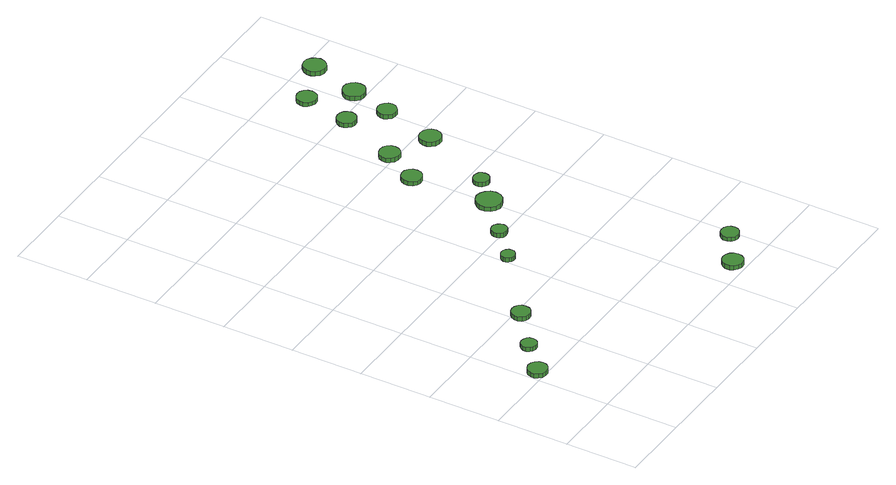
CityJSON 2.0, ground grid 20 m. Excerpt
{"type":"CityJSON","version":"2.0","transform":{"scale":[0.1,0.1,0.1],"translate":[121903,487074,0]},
"CityObjects":{
"tree1":{"type":"SolitaryVegetationObject","attributes":{"function":"something"},"geometry":[{"type":"MultiSurface","lod":"1","boundaries":[[[0,1,2,3,4,5,6,7,8,9,10,11,12,13,14]],[[15,16,17,18,19,20,21,22,23,24,25,26,27,28,29]],[[0,29,28,1]],[[1,28,27,2]],[[2,27,26,3]],[[3,26,25,4]],[[4,25,24,5]],[[5,24,23,6]],[[6,23,22,7]],[[7,22,21,8]],[[8,21,20,9]],[[9,20,19,10]],[[10,19,18,11]],[[11,18,17,12]],[[12,17,16,13]],[[13,16,15,14]],[[14,15,29,0]]]}]},
"tree2":{"type":"SolitaryVegetationObject","attributes":{"function":"something"},"geometry":[{"type":"MultiSurface","lod":"1","boundaries":[[[30,31,32,33,34,35,36,37,38,39,40,41,42,43,44]],[[45,46,47,48,49,50,51,52,53,54,55,56,57,58,59]],[[30,59,58,31]],[[31,58,57,32]],[[32,57,56,33]],[[33,56,55,34]],[[34,55,54,35]],[[35,54,53,36]],[[36,53,52,37]],[[37,52,51,38]],[[38,51,50,39]],[[39,50,49,40]],[[40,49,48,41]],[[41,48,47,42]],[[42,47,46,43]],[[43,46,45,44]],[[44,45,59,30]]]}]},
"tree3":{"type":"SolitaryVegetationObject","attributes":{"function":"something"},"geometry":[{"type":"MultiSurface","lod":"1","boundaries":[[[60,61,62,63,64,65,66,67,68,69,70,71,72,73,74]],[[75,76,77,78,79,80,81,82,83,84,85,86,87,88,89]],[[60,89,88,61]],[[61,88,87,62]],[[62,87,86,63]],[[63,86,85,64]],[[64,85,84,65]],[[65,84,83,66]],[[66,83,82,67]],[[67,82,81,68]],[[68,81,80,69]],[[69,80,79,70]],[[70,79,78,71]],[[71,78,77,72]],[[72,77,76,73]],[[73,76,75,74]],[[74,75,89,60]]]}]},
"tree4":{"type":"SolitaryVegetationObject","attributes":{"function":"something"},"geometry":[{"type":"MultiSurface","lod":"1","boundaries":[[[90,91,92,93,94,95,96,97,98,99,100,101,102,103,104]],[[105,106,107,108,109,110,111,112,113,114,115,116,117,118,119]],[[90,119,118,91]],[[91,118,117,92]],[[92,117,116,93]],[[93,116,115,94]],[[94,115,114,95]],[[95,114,113,96]],[[96,113,112,97]],[[97,112,111,98]],[[98,111,110,99]],[[99,110,109,100]],[[100,109,108,101]],[[101,108,107,102]],[[102,107,106,103]],[[103,106,105,104]],[[104,105,119,90]]]}]},
"tree5":{"type":"SolitaryVegetationObject","attributes":{"function":"something"},"geometry":[{"type":"MultiSurface","lod":"1","boundaries":[[[120,121,122,123,124,125,126,127,128,129,130,131,132,133,134]],[[135,136,137,138,139,140,141,142,143,144,145,146,147,148,149]],[[120,149,148,121]],[[121,148,147,122]],[[122,147,146,123]],[[123,146,145,124]],[[124,145,144,125]],[[125,144,143,126]],[[126,143,142,127]],[[127,142,141,128]],[[128,141,140,129]],[[129,140,139,130]],[[130,139,138,131]],[[131,138,137,132]],[[132,137,136,133]],[[133,136,135,134]],[[134,135,149,120]]]}]},
"tree6":{"type":"SolitaryVegetationObject","attributes":{"function":"something"},"geometry":[{"type":"MultiSurface","lod":"1","boundaries":[[[150,151,152,153,154,155,156,157,158,159,160,161,162,163,164]],[[165,166,167,168,169,170,171,172,173,174,175,176,177,178,179]],[[150,179,178,151]],[[151,178,177,152]],[[152,177,176,153]],[[153,176,175,154]],[[154,175,174,155]],[[155,174,173,156]],[[156,173,172,157]],[[157,172,171,158]],[[158,171,170,159]],[[159,170,169,160]],[[160,169,168,161]],[[161,168,167,162]],[[162,167,166,163]],[[163,166,165,164]],[[164,165,179,150]]]}]},
"tree7":{"type":"SolitaryVegetationObject","attributes":{"function":"something"},"geometry":[{"type":"MultiSurface","lod":"1","boundaries":[[[180,181,182,183,184,185,186,187,188,189,190,191,192,193,194]],[[195,196,197,198,199,200,201,202,203,204,205,206,207,208,209]],[[180,209,208,181]],[[181,208,207,182]],[[182,207,206,183]],[[183,206,205,184]],[[184,205,204,185]],[[185,204,203,186]],[[186,203,202,187]],[[187,202,201,188]],[[188,201,200,189]],[[189,200,199,190]],[[190,199,198,191]],[[191,198,197,192]],[[192,197,196,193]],[[193,196,195,194]],[[194,195,209,180]]]}]},
"tree8":{"type":"SolitaryVegetationObject","attributes":{"function":"something"},"geometry":[{"type":"MultiSurface","lod":"1","boundaries":[[[210,211,212,213,214,215,216,217,218,219,220,221,222,223,224]],[[225,226,227,228,229,230,231,232,233,234,235,236,237,238,239]],[[210,239,238,211]],[[211,238,237,212]],[[212,237,236,213]],[[213,236,235,214]],[[214,235,234,215]],[[215,234,233,216]],[[216,233,232,217]],[[217,232,231,218]],[[218,231,230,219]],[[219,230,229,220]],[[220,229,228,221]],[[221,228,227,222]],[[222,227,226,223]],[[223,226,225,224]],[[224,225,239,210]]]}]},
"tree9":{"type":"SolitaryVegetationObject","attributes":{"function":"something"},"geometry":[{"type":"MultiSurface","lod":"1","boundaries":[[[240,241,242,243,244,245,246,247,248,249,250,251,252,253,254]],[[255,256,257,258,259,260,261,262,263,264,265,266,267,268,269]],[[240,269,268,241]],[[241,268,267,242]],[[242,267,266,243]],[[243,266,265,244]],[[244,265,264,245]],[[245,264,263,246]],[[246,263,262,247]],[[247,262,261,248]],[[248,261,260,249]],[[249,260,259,250]],[[250,259,258,251]],[[251,258,257,252]],[[252,257,256,253]],[[253,256,255,254]],[[254,255,269,240]]]}]},
"tree10":{"type":"SolitaryVegetationObject","attributes":{"function":"something"},"geometry":[{"type":"MultiSurface","lod":"1","boundaries":[[[270,271,272,273,274,275,276,277,278,279,280,281,282,283,284]],[[285,286,287,288,289,290,291,292,293,294,295,296,297,298,299]],[[270,299,298,271]],[[271,298,297,272]],[[272,297,296,273]],[[273,296,295,274]],[[274,295,294,275]],[[275,294,293,276]],[[276,293,292,277]],[[277,292,291,278]],[[278,291,290,279]],[[279,290,289,280]],[[280,289,288,281]],[[281,288,287,282]],[[282,287,286,283]],[[283,286,285,284]],[[284,285,299,270]]]}]},
"tree11":{"type":"SolitaryVegetationObject","attributes":{"function":"something"},"geometry":[{"type":"MultiSurface","lod":"1","boundaries":[[[300,301,302,303,304,305,306,307,308,309,310,311,312,313,314]],[[315,316,317,318,319,320,321,322,323,324,325,326,327,328,329]],[[300,329,328,301]],[[301,328,327,302]],[[302,327,326,303]],[[303,326,325,304]],[[304,325,324,305]],[[305,324,323,306]],[[306,323,322,307]],[[307,322,321,308]],[[308,321,320,309]],[[309,320,319,310]],[[310,319,318,311]],[[311,318,317,312]],[[312,317,316,313]],[[313,316,315,314]],[[314,315,329,300]]]}]},
"tree12":{"type":"SolitaryVegetationObject","attributes":{"function":"something"},"geometry":[{"type":"MultiSurface","lod":"1","boundaries":[[[330,331,332,333,334,335,336,337,338,339,340,341,342,343,344]],[[345,346,347,348,349,350,351,352,353,354,355,356,357,358,359]],[[330,359,358,331]],[[331,358,357,332]],[[332,357,356,333]],[[333,356,355,334]],[[334,355,354,335]],[[335,354,353,336]],[[336,353,352,337]],[[337,352,351,338]],[[338,351,350,339]],[[339,350,349,340]],[[340,349,348,341]],[[341,348,347,342]],[[342,347,346,343]],[[343,346,345,344]],[[344,345,359,330]]]}]},
"tree13":{"type":"SolitaryVegetationObject","attributes":{"function":"something"},"geometry":[{"type":"MultiSurface","lod":"1","boundaries":[[[360,361,362,363,364,365,366,367,368,369,370,371,372,373,374]],[[375,376,377,378,379,380,381,382,383,384,385,386,387,388,389]],[[360,389,388,361]],[[361,388,387,362]],[[362,387,386,363]],[[363,386,385,364]],[[364,385,384,365]],[[365,384,383,366]],[[366,383,382,367]],[[367,382,381,368]],[[368,381,380,369]],[[369,380,379,370]],[[370,379,378,371]],[[371,378,377,372]],[[372,377,376,373]],[[373,376,375,374]],[[374,375,389,360]]]}]},
"tree14":{"type":"SolitaryVegetationObject","attributes":{"function":"something"},"geometry":[{"type":"MultiSurface","lod":"1","boundaries":[[[390,391,392,393,394,395,396,397,398,399,400,401,402,403,404]],[[405,406,407,408,409,410,411,412,413,414,415,416,417,418,419]],[[390,419,418,391]],[[391,418,417,392]],[[392,417,416,393]],[[393,416,415,394]],[[394,415,414,395]],[[395,414,413,396]],[[396,413,412,397]],[[397,412,411,398]],[[398,411,410,399]],[[399,410,409,400]],[[400,409,408,401]],[[401,408,407,402]],[[402,407,406,403]],[[403,406,405,404]],[[404,405,419,390]]]}]},
"tree15":{"type":"SolitaryVegetationObject","attributes":{"function":"something"},"geometry":[{"type":"MultiSurface","lod":"1","boundaries":[[[420,421,422,423,424,425,426,427,428,429,430,431,432,433,434]],[[435,436,437,438,439,440,441,442,443,444,445,446,447,448,449]],[[420,449,448,421]],[[421,448,447,422]],[[422,447,446,423]],[[423,446,445,424]],[[424,445,444,425]],[[425,444,443,426]],[[426,443,442,427]],[[427,442,441,428]],[[428,441,440,429]],[[429,440,439,430]],[[430,439,438,431]],[[431,438,437,432]],[[432,437,436,433]],[[433,436,435,434]],[[434,435,449,420]]]}]},
"tree16":{"type":"SolitaryVegetationObject","attributes":{"function":"something"},"geometry":[{"type":"MultiSurface","lod":"1","boundaries":[[[450,451,452,453,454,455,456,457,458,459,460,461,462,463,464]],[[465,466,467,468,469,470,471,472,473,474,475,476,477,478,479]],[[450,479,478,451]],[[451,478,477,452]],[[452,477,476,453]],[[453,476,475,454]],[[454,475,474,455]],[[455,474,473,456]],[[456,473,472,457]],[[457,472,471,458]],[[458,471,470,459]],[[459,470,469,460]],[[460,469,468,461]],[[461,468,467,462]],[[462,467,466,463]],[[463,466,465,464]],[[464,465,479,450]]]}]},
"tree17":{"type":"SolitaryVegetationObject","attributes":{"function":"something"},"geometry":[{"type":"MultiSurface","lod":"1","boundaries":[[[480,481,482,483,484,485,486,487,488,489,490,491,492,493,494]],[[495,496,497,498,499,500,501,502,503,504,505,506,507,508,509]],[[480,509,508,481]],[[481,508,507,482]],[[482,507,506,483]],[[483,506,505,484]],[[484,505,504,485]],[[485,504,503,486]],[[486,503,502,487]],[[487,502,501,488]],[[488,501,500,489]],[[489,500,499,490]],[[490,499,498,491]],[[491,498,497,492]],[[492,497,496,493]],[[493,496,495,494]],[[494,495,509,480]]]}]}
},
"vertices":[
[58,222,15],[56,233,15],[49,242,15],[39,248,15],[28,249,15],[17,245,15],[9,238,15],[4,227,15],[4,216,15],[9,206,15],[17,198,15],[28,195,15],[39,196,15],[49,202,15],[56,211,15],[56,211,2],[49,202,2],[39,196,2],[28,195,2],[17,198,2],[9,206,2],[4,216,2],[4,227,2],[9,238,2],[17,245,2],[28,249,2],[39,248,2],[49,242,2],[56,233,2],[58,222,2],
[135,296,15],[133,305,15],[128,312,15],[120,316,15],[111,317,15],[102,315,15],[96,309,15],[92,300,15],[92,291,15],[96,283,15],[102,277,15],[111,274,15],[120,275,15],[128,280,15],[133,287,15],[133,287,3],[128,280,3],[120,275,3],[111,274,3],[102,277,3],[96,283,3],[92,291,3],[92,300,3],[96,309,3],[102,315,3],[111,317,3],[120,316,3],[128,312,3],[133,305,3],[135,296,3],
[243,381,18],[241,391,18],[235,400,18],[225,405,18],[215,406,18],[204,403,18],[196,396,18],[192,386,18],[192,375,18],[196,365,18],[204,358,18],[215,355,18],[225,356,18],[235,361,18],[241,370,18],[241,370,5],[235,361,5],[225,356,5],[215,355,5],[204,358,5],[196,365,5],[192,375,5],[192,386,5],[196,396,5],[204,403,5],[215,406,5],[225,405,5],[235,400,5],[241,391,5],[243,381,5],
[436,535,17],[434,543,17],[429,550,17],[422,554,17],[414,554,17],[407,552,17],[401,547,17],[397,539,17],[397,531,17],[401,524,17],[407,518,17],[414,516,17],[422,517,17],[429,521,17],[434,527,17],[434,527,4],[429,521,4],[422,517,4],[414,516,4],[407,518,4],[401,524,4],[397,531,4],[397,539,4],[401,547,4],[407,552,4],[414,554,4],[422,554,4],[429,550,4],[434,543,4],[436,535,4],
[522,610,15],[520,619,15],[515,626,15],[507,631,15],[498,632,15],[489,629,15],[483,623,15],[479,615,15],[479,606,15],[483,598,15],[489,592,15],[498,589,15],[507,590,15],[515,594,15],[520,601,15],[520,601,2],[515,594,2],[507,590,2],[498,589,2],[489,592,2],[483,598,2],[479,606,2],[479,615,2],[483,623,2],[489,629,2],[498,632,2],[507,631,2],[515,626,2],[520,619,2],[522,610,2],
[711,37,16],[709,49,16],[702,58,16],[692,64,16],[680,65,16],[669,62,16],[660,54,16],[655,43,16],[655,31,16],[660,20,16],[669,13,16],[680,9,16],[692,10,16],[702,16,16],[709,26,16],[709,26,3],[702,16,3],[692,10,3],[680,9,3],[669,13,3],[660,20,3],[655,31,3],[655,43,3],[660,54,3],[669,62,3],[680,65,3],[692,64,3],[702,58,3],[709,49,3],[711,37,3],
[633,698,15],[630,712,15],[621,724,15],[608,731,15],[594,733,15],[580,728,15],[569,718,15],[563,705,15],[563,690,15],[569,677,15],[580,667,15],[594,662,15],[608,664,15],[621,671,15],[630,683,15],[630,683,2],[621,671,2],[608,664,2],[594,662,2],[580,667,2],[569,677,2],[563,690,2],[563,705,2],[569,718,2],[580,728,2],[594,733,2],[608,731,2],[621,724,2],[630,712,2],[633,698,2],
[809,105,14],[807,115,14],[801,124,14],[792,129,14],[782,130,14],[772,127,14],[764,120,14],[760,111,14],[760,100,14],[764,91,14],[772,84,14],[782,81,14],[792,82,14],[801,87,14],[807,95,14],[807,95,2],[801,87,2],[792,82,2],[782,81,2],[772,84,2],[764,91,2],[760,100,2],[760,111,2],[764,120,2],[772,127,2],[782,130,2],[792,129,2],[801,124,2],[807,115,2],[809,105,2],
[615,917,15],[613,928,15],[606,938,15],[596,944,15],[584,945,15],[573,941,15],[564,933,15],[560,923,15],[560,911,15],[564,900,15],[573,892,15],[584,889,15],[596,890,15],[606,896,15],[613,905,15],[613,905,3],[606,896,3],[596,890,3],[584,889,3],[573,892,3],[564,900,3],[560,911,3],[560,923,3],[564,933,3],[573,941,3],[584,945,3],[596,944,3],[606,938,3],[613,928,3],[615,917,3],
[690,762,15],[688,770,15],[683,778,15],[675,782,15],[666,783,15],[657,781,15],[650,774,15],[647,766,15],[647,757,15],[650,749,15],[657,743,15],[666,740,15],[675,741,15],[683,745,15],[688,753,15],[688,753,2],[683,745,2],[675,741,2],[666,740,2],[657,743,2],[650,749,2],[647,757,2],[647,766,2],[650,774,2],[657,781,2],[666,783,2],[675,782,2],[683,778,2],[688,770,2],[690,762,2],
[671,1014,18],[669,1026,18],[662,1035,18],[652,1041,18],[640,1042,18],[629,1039,18],[620,1031,18],[615,1020,18],[615,1008,18],[620,998,18],[629,990,18],[640,986,18],[652,987,18],[662,993,18],[669,1003,18],[669,1003,5],[662,993,5],[652,987,5],[640,986,5],[629,990,5],[620,998,5],[615,1008,5],[615,1020,5],[620,1031,5],[629,1039,5],[640,1042,5],[652,1041,5],[662,1035,5],[669,1026,5],[671,1014,5],
[784,961,19],[781,973,19],[774,983,19],[763,989,19],[751,990,19],[740,987,19],[731,979,19],[726,967,19],[726,955,19],[731,944,19],[740,936,19],[751,932,19],[763,933,19],[774,939,19],[781,949,19],[781,949,6],[774,939,6],[763,933,6],[751,932,6],[740,936,6],[731,944,6],[726,955,6],[726,967,6],[731,979,6],[740,987,6],[751,990,6],[763,989,6],[774,983,6],[781,973,6],[784,961,6],
[744,1183,18],[741,1194,18],[735,1203,18],[725,1208,18],[714,1209,18],[704,1206,18],[696,1199,18],[691,1188,18],[691,1177,18],[696,1167,18],[704,1160,18],[714,1157,18],[725,1158,18],[735,1163,18],[741,1172,18],[741,1172,5],[735,1163,5],[725,1158,5],[714,1157,5],[704,1160,5],[696,1167,5],[691,1177,5],[691,1188,5],[696,1199,5],[704,1206,5],[714,1209,5],[725,1208,5],[735,1203,5],[741,1194,5],[744,1183,5],
[825,1113,19],[823,1124,19],[816,1133,19],[807,1139,19],[796,1140,19],[785,1136,19],[777,1129,19],[772,1119,19],[772,1108,19],[777,1098,19],[785,1090,19],[796,1087,19],[807,1088,19],[816,1094,19],[823,1103,19],[823,1103,7],[816,1094,7],[807,1088,7],[796,1087,7],[785,1090,7],[777,1098,7],[772,1108,7],[772,1119,7],[777,1129,7],[785,1136,7],[796,1140,7],[807,1139,7],[816,1133,7],[823,1124,7],[825,1113,7],
[777,1318,14],[774,1330,14],[768,1339,14],[758,1345,14],[746,1346,14],[736,1342,14],[727,1335,14],[722,1324,14],[722,1313,14],[727,1302,14],[736,1295,14],[746,1291,14],[758,1292,14],[768,1298,14],[774,1307,14],[774,1307,2],[768,1298,2],[758,1292,2],[746,1291,2],[736,1295,2],[727,1302,2],[722,1313,2],[722,1324,2],[727,1335,2],[736,1342,2],[746,1346,2],[758,1345,2],[768,1339,2],[774,1330,2],[777,1318,2],
[866,1231,14],[864,1244,14],[856,1254,14],[845,1261,14],[832,1262,14],[820,1258,14],[810,1249,14],[805,1238,14],[805,1225,14],[810,1213,14],[820,1204,14],[832,1200,14],[845,1202,14],[856,1208,14],[864,1218,14],[864,1218,1],[856,1208,1],[845,1202,1],[832,1200,1],[820,1204,1],[810,1213,1],[805,1225,1],[805,1238,1],[810,1249,1],[820,1258,1],[832,1262,1],[845,1261,1],[856,1254,1],[864,1244,1],[866,1231,1],
[908,1371,14],[905,1384,14],[898,1394,14],[887,1401,14],[874,1402,14],[861,1398,14],[852,1389,14],[847,1377,14],[847,1365,14],[852,1353,14],[861,1344,14],[874,1340,14],[887,1341,14],[898,1348,14],[905,1358,14],[905,1358,1],[898,1348,1],[887,1341,1],[874,1340,1],[861,1344,1],[852,1353,1],[847,1365,1],[847,1377,1],[852,1389,1],[861,1398,1],[874,1402,1],[887,1401,1],[898,1394,1],[905,1384,1],[908,1371,1]
]}
